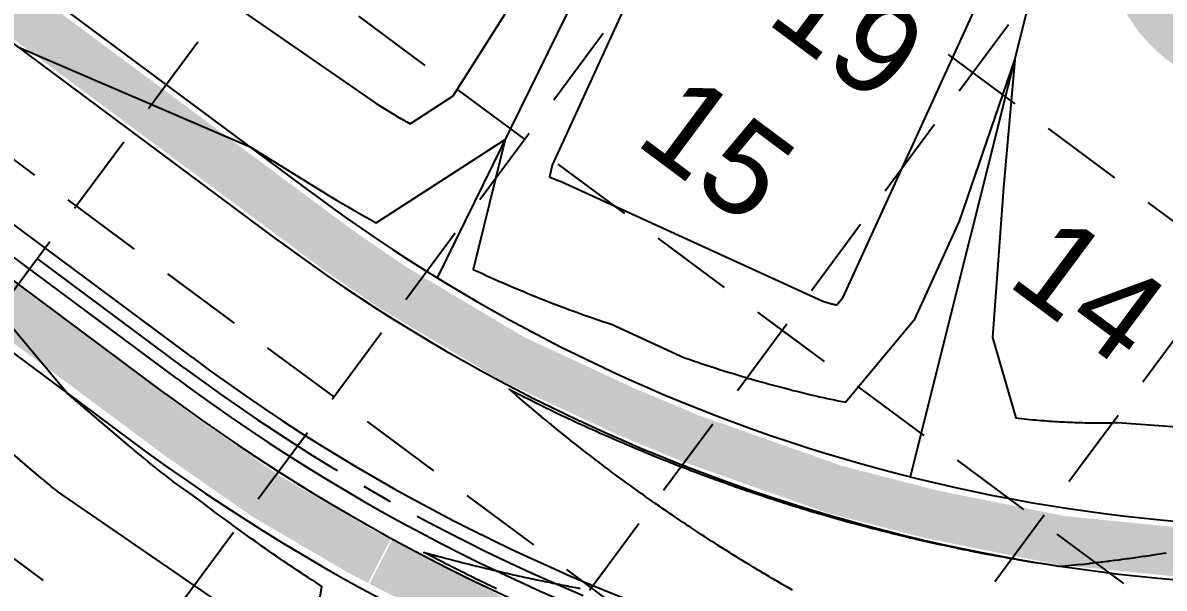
# Model space of a CAD drawing. Header units: feet. Extents: x 2260 to 6199, y 3666 to 7344.
# Drawn here: x 4353.2 to 4539.3, y 6059.7 to 6151.8 of the extents above; entities that cross this region are included whole.
import ezdxf
from ezdxf.enums import TextEntityAlignment as Align

# ---------------------------------------------------------------- set-up
doc = ezdxf.new("R2010")
doc.units = ezdxf.units.FT
doc.header["$LTSCALE"] = 40
doc.header["$MEASUREMENT"] = 0
doc.linetypes.add('CENTER2', pattern=[1.125, 0.75, -0.125, 0.125, -0.125])
doc.linetypes.add('HIDDEN', pattern=[0.375, 0.25, -0.125])
doc.layers.get('0').update_dxf_attribs({"linetype": 'CONTINUOUS'})
for name, color, linetype in [('ALTURA LOGO', 4, 'CONTINUOUS'), ('CL-STORM', 4, 'CENTER2'), ('CONTROL', 8, 'CONTINUOUS'), ('EOP-PROP', 4, 'CONTINUOUS'), ('EROSION BLANKETS', 84, 'CONTINUOUS'), ('FLOW-ARROWS', 253, 'CONTINUOUS'), ('GRID', 254, 'HIDDEN'), ('LOT-NOS', 4, 'CONTINUOUS'), ('lots-line', 4, 'CONTINUOUS'), ('PC', 43, 'CONTINUOUS'), ('ST-ROW', 2, 'CONTINUOUS'), ('STORM', 3, 'CONTINUOUS')]:
    doc.layers.add(name, color=color, linetype=linetype)
doc.styles.get("Standard").update_dxf_attribs({"font": 'ARIAL.TTF'})

# ---------------------------------------------------------------- blocks, each defined once
blk = doc.blocks.new('arrow')
blk.add_lwpolyline([(-67.01, -25.36), (-59.33, -25.42), (-59.57, -56.14), (-51.89, -56.2), (-51.65, -25.48), (-43.97, -25.54), (-55.3, -2.41), (-67.01, -25.36)], close=True)
at = {"color": 254}
for points in [[(-43.97, -25.54), (-67.01, -25.36), (-55.3, -2.41), (-67.01, -25.36)], [(-59.57, -56.14), (-51.89, -56.2), (-59.33, -25.42), (-51.65, -25.48)]]:
    blk.add_solid(points, dxfattribs=at)

msp = doc.modelspace()

# ---------------------------------------------------------------- hatches: boundary and pattern name
at = {"layer": 'ALTURA LOGO'}
h = msp.add_hatch(color=42, dxfattribs=at)
edge = h.paths.add_edge_path()
edge.add_ellipse((4555.1, 6165.91), major_axis=(15.08, 20.26), ratio=1, start_angle=269.9984, end_angle=449.9984)
edge.add_ellipse((4555.1, 6165.91), major_axis=(15.08, 20.26), ratio=1, start_angle=89.9974, end_angle=269.9974)
h.paths.add_polyline_path([(4530.64, 6171.15), (4566.82, 6144.22), (4580.19, 6162.18), (4544.01, 6189.12)], flags=24)

# ---------------------------------------------------------------- linework, layer by layer
at = {"layer": 'CL-STORM', "color": 7}
msp.add_line((4379.6, 6095.57), (3749.2, 6564.15), dxfattribs=at)
msp.add_arc((4564.71, 6344.61), 310.3, 233.3765, 275.7143, dxfattribs=at)
at = {"layer": 'EOP-PROP', "color": 7}
for p, q in [((4394.99, 6116.28), (3734.09, 6607.53)), ((4376.5, 6091.4), (3975.05, 6389.8)), ((4394.99, 6116.28), (4210.01, 6253.78)), ((4376.5, 6091.4), (4164.14, 6249.25))]:
    msp.add_line(p, q, dxfattribs=at)
for radius in [284.5, 284.5, 315.5, 315.5]:
    msp.add_arc((4564.71, 6344.61), radius, 233.3765, 275.1728, dxfattribs=at)
at = {"layer": 'EROSION BLANKETS', "const_width": 8}
for points in [[(3752.68, 6599.32), (4178.75, 6282.76), (4404.64, 6114.81), (4413.53, 6108.72), (4433.02, 6097.11), (4451.27, 6088.64), (4461.99, 6084.14), (4485.49, 6075.83), (4501.27, 6071.76), (4522.49, 6067.49), (4546.56, 6065.09), (4580.65, 6064.83), (4598.92, 6066.37), (4605.35, 6068.5), (4607.87, 6070.86), (4610.49, 6074.4), (4612.13, 6078.17), (4612.4, 6081.29), (4612.25, 6086.79), (4608.82, 6122.23), (4603.5, 6181.15), (4602.91, 6188.52)], [(3888.24, 6299.25), (3952.84, 6385.69), (3956.5, 6388.09), (3960.99, 6389.35), (3964.54, 6389.58), (3968.22, 6388.74), (3971.27, 6387.33), (3973.4, 6385.81), (4379.05, 6084.31), (4392.82, 6074.72), (4408.69, 6065.45), (4411.34, 6064.09)], [(4411.57, 6063.97), (4435.04, 6051.92), (4457.71, 6043.18), (4473.9, 6037.79), (4499.05, 6031.74), (4535.6, 6025.83), (4557.94, 6024.88), (4594.17, 6025.32), (4604.48, 6027.34), (4606.91, 6026.4), (4610.44, 6024.64), (4615.39, 6020.97), (4617.15, 6017.96), (4618.27, 6013.72), (4618.66, 6010.02), (4627.61, 5915.19), (4627.17, 5912.73), (4625.96, 5911.56), (4624.54, 5911.05)]]:
    msp.add_lwpolyline(points, dxfattribs=at)
at = {"layer": 'FLOW-ARROWS', "color": 7}
msp.add_lwpolyline([(4510.63, 6130.41, 0, 1.67, 0), (4511.79, 6135.27, 0, 0, 0), (4514.49, 6146.55, 0, 0, 0)], format="xyseb", dxfattribs=at)
msp.add_lwpolyline([(4510.63, 6130.41, 0, 1.67, 0), (4511.79, 6135.27, 0, 0, 0), (4514.49, 6146.55, 0, 0, 0)], format="xyseb", dxfattribs=at)
at = {"layer": 'GRID', "linetype": 'HIDDEN', "ltscale": 1.35}
for p, q in [((3332.84, 7014.93), (5935.28, 5085.76)), ((3301.73, 6972.95), (5904.16, 5043.78)), ((3270.61, 6930.98), (5873.05, 5001.81)), ((3239.5, 6889.01), (5841.93, 4959.83)), ((4610.88, 6457.77), (3521.7, 4988.47)), ((4652.86, 6426.65), (3563.67, 4957.35)), ((4694.83, 6395.54), (3605.65, 4926.24)), ((4736.81, 6364.42), (3647.62, 4895.12))]:
    msp.add_line(p, q, dxfattribs=at)
at = {"layer": 'lots-line', "color": 7}
for p, q in [((4474.23, 6219.22), (4420.79, 6110.28)), ((4474.23, 6219.22), (4420.79, 6110.28)), ((4528.14, 6198.54), (4497.92, 6077.85)), ((4528.14, 6198.54), (4497.92, 6077.85))]:
    msp.add_line(p, q, dxfattribs=at)
at = {"layer": 'PC', "color": 43, "flags": 128}
for points, elevation in [([(4462.24, 6178.27), (4439.55, 6128.67), (4439.08, 6126.74), (4439.15, 6126.71), (4439.22, 6126.68), (4439.28, 6126.65), (4439.35, 6126.62), (4439.42, 6126.59), (4439.48, 6126.56), (4439.55, 6126.53), (4439.61, 6126.5), (4439.68, 6126.48), (4439.74, 6126.45), (4439.77, 6126.44), (4439.83, 6126.41), (4439.89, 6126.39), (4439.95, 6126.36), (4440.02, 6126.34), (4440.08, 6126.31), (4440.14, 6126.29), (4440.2, 6126.26), (4440.26, 6126.24), (4440.32, 6126.22), (4440.38, 6126.19), (4440.44, 6126.17), (4440.5, 6126.15), (4440.56, 6126.13), (4440.61, 6126.11), (4440.67, 6126.09), (4440.73, 6126.06), (4440.79, 6126.04), (4440.85, 6126.02), (4440.9, 6126.01), (4440.96, 6125.99), (4441.02, 6125.97), (4441.07, 6125.95), (4441.13, 6125.93), (4483.55, 6106.52), (4483.61, 6106.5), (4483.68, 6106.48), (4483.75, 6106.46), (4483.81, 6106.44), (4483.87, 6106.41), (4483.94, 6106.39), (4484, 6106.37), (4484.07, 6106.35), (4484.13, 6106.33), (4484.19, 6106.31), (4484.25, 6106.29), (4484.32, 6106.27), (4484.38, 6106.26)], 551), ([(4462.24, 6178.27), (4439.55, 6128.67), (4439.08, 6126.74), (4439.15, 6126.71), (4439.22, 6126.68), (4439.28, 6126.65), (4439.35, 6126.62), (4439.42, 6126.59), (4439.48, 6126.56), (4439.55, 6126.53), (4439.61, 6126.5), (4439.68, 6126.48), (4439.74, 6126.45), (4439.77, 6126.44), (4439.83, 6126.41), (4439.89, 6126.39), (4439.95, 6126.36), (4440.02, 6126.34), (4440.08, 6126.31), (4440.14, 6126.29), (4440.2, 6126.26), (4440.26, 6126.24), (4440.32, 6126.22), (4440.38, 6126.19), (4440.44, 6126.17), (4440.5, 6126.15), (4440.56, 6126.13), (4440.61, 6126.11), (4440.67, 6126.09), (4440.73, 6126.06), (4440.79, 6126.04), (4440.85, 6126.02), (4440.9, 6126.01), (4440.96, 6125.99), (4441.02, 6125.97), (4441.07, 6125.95), (4441.13, 6125.93), (4483.55, 6106.52), (4483.61, 6106.5), (4483.68, 6106.48), (4483.75, 6106.46), (4483.81, 6106.44), (4483.87, 6106.41), (4483.94, 6106.39), (4484, 6106.37), (4484.07, 6106.35), (4484.13, 6106.33), (4484.19, 6106.31), (4484.25, 6106.29), (4484.32, 6106.27), (4484.38, 6106.26)], 551), ([(4383.2, 6157.8), (4410.82, 6138.7), (4413.21, 6137.21), (4413.48, 6137.05), (4413.75, 6136.89), (4414.01, 6136.73), (4414.28, 6136.58), (4414.54, 6136.42), (4414.8, 6136.27), (4415.06, 6136.12), (4415.32, 6135.97), (4415.58, 6135.82), (4415.84, 6135.68), (4416.09, 6135.53), (4416.35, 6135.39), (4423.36, 6139.92), (4441, 6167.75)], 551), ([(4383.2, 6157.8), (4410.82, 6138.7), (4413.21, 6137.21), (4413.48, 6137.05), (4413.75, 6136.89), (4414.01, 6136.73), (4414.28, 6136.58), (4414.54, 6136.42), (4414.8, 6136.27), (4415.06, 6136.12), (4415.32, 6135.97), (4415.58, 6135.82), (4415.84, 6135.68), (4416.09, 6135.53), (4416.35, 6135.39), (4423.36, 6139.92), (4441, 6167.75)], 551), ([(4484.38, 6106.26), (4484.44, 6106.24), (4484.5, 6106.22), (4484.56, 6106.2), (4484.62, 6106.18), (4484.68, 6106.17), (4484.74, 6106.15), (4484.8, 6106.13), (4484.86, 6106.12), (4484.92, 6106.1), (4484.98, 6106.09), (4485.04, 6106.07), (4485.1, 6106.06), (4485.1, 6106.06), (4485.15, 6106.04), (4485.21, 6106.03), (4485.27, 6106.01), (4485.33, 6106), (4485.38, 6105.99), (4485.44, 6105.97), (4485.49, 6105.96), (4485.55, 6105.95), (4485.6, 6105.93), (4485.66, 6105.92), (4485.71, 6105.91), (4485.77, 6105.9), (4485.82, 6105.89), (4485.88, 6105.88), (4485.93, 6105.87), (4486.96, 6107.11), (4510.31, 6158.15)], 551), ([(4484.38, 6106.26), (4484.44, 6106.24), (4484.5, 6106.22), (4484.56, 6106.2), (4484.62, 6106.18), (4484.68, 6106.17), (4484.74, 6106.15), (4484.8, 6106.13), (4484.86, 6106.12), (4484.92, 6106.1), (4484.98, 6106.09), (4485.04, 6106.07), (4485.1, 6106.06), (4485.1, 6106.06), (4485.15, 6106.04), (4485.21, 6106.03), (4485.27, 6106.01), (4485.33, 6106), (4485.38, 6105.99), (4485.44, 6105.97), (4485.49, 6105.96), (4485.55, 6105.95), (4485.6, 6105.93), (4485.66, 6105.92), (4485.71, 6105.91), (4485.77, 6105.9), (4485.82, 6105.89), (4485.88, 6105.88), (4485.93, 6105.87), (4486.96, 6107.11), (4510.31, 6158.15)], 551), ([(4352.52, 6147.85), (4371.6, 6139.65), (4390.29, 6131.61), (4393.63, 6129.59), (4394.23, 6129.17), (4401.42, 6124.72), (4402.22, 6124.23), (4403.02, 6123.75), (4403.82, 6123.27), (4404.61, 6122.8), (4405.4, 6122.34), (4406.18, 6121.88), (4406.96, 6121.43), (4407.74, 6120.98), (4408.52, 6120.54), (4409.29, 6120.1), (4410.06, 6119.67), (4410.82, 6119.25), (4431.86, 6132.84), (4426.67, 6111.64), (4427.42, 6111.3), (4428.16, 6110.96), (4428.89, 6110.62), (4429.63, 6110.3), (4430.35, 6109.97), (4431.08, 6109.65), (4431.8, 6109.34), (4432.51, 6109.03), (4433.22, 6108.73), (4433.93, 6108.43), (4434.19, 6108.32), (4434.89, 6108.03), (4435.58, 6107.74), (4436.26, 6107.46), (4436.94, 6107.18), (4437.62, 6106.91), (4438.29, 6106.65), (4438.96, 6106.38), (4439.63, 6106.12), (4440.29, 6105.87), (4440.95, 6105.62), (4441.6, 6105.37), (4442.25, 6105.13), (4442.9, 6104.89), (4443.54, 6104.66), (4444.18, 6104.43), (4444.82, 6104.2), (4445.45, 6103.98), (4446.08, 6103.76), (4446.71, 6103.54), (4447.33, 6103.33), (4447.95, 6103.12), (4448.57, 6102.92), (4449.18, 6102.72), (4461.12, 6097.26), (4461.85, 6097.01), (4462.57, 6096.76), (4463.29, 6096.52), (4464, 6096.28), (4464.71, 6096.05), (4465.42, 6095.81), (4466.12, 6095.59), (4466.82, 6095.36), (4467.52, 6095.15), (4468.21, 6094.93), (4468.89, 6094.72), (4469.58, 6094.51), (4470.26, 6094.3), (4470.93, 6094.1), (4471.61, 6093.9), (4472.27, 6093.71), (4472.94, 6093.52), (4473.6, 6093.33), (4474.26, 6093.15), (4474.91, 6092.97), (4475.57, 6092.79), (4476.21, 6092.61), (4476.86, 6092.44), (4477.5, 6092.28), (4478.14, 6092.11), (4478.15, 6092.11), (4478.79, 6091.94), (4479.42, 6091.79), (4480.05, 6091.63), (4480.67, 6091.48), (4481.29, 6091.33), (4481.91, 6091.18), (4482.52, 6091.04), (4483.14, 6090.9), (4483.74, 6090.76), (4484.35, 6090.63), (4484.95, 6090.5), (4485.55, 6090.37), (4486.15, 6090.25), (4486.74, 6090.12), (4487.33, 6090), (4498.71, 6103.65), (4505.95, 6119.49), (4514.94, 6145.82), (4513.1, 6125.03), (4511.34, 6100.54), (4515.1, 6087.45), (4515.57, 6087.4), (4516.04, 6087.35), (4516.5, 6087.3), (4516.97, 6087.25), (4517.42, 6087.21), (4517.88, 6087.16), (4518.33, 6087.12), (4518.78, 6087.08), (4519.22, 6087.05), (4519.67, 6087.01), (4520.11, 6086.98), (4520.55, 6086.94), (4520.55, 6086.94), (4520.99, 6086.91), (4521.42, 6086.88), (4521.85, 6086.86), (4522.27, 6086.83), (4522.7, 6086.81), (4523.12, 6086.79), (4523.53, 6086.77), (4523.95, 6086.75), (4524.36, 6086.73), (4524.77, 6086.72), (4525.17, 6086.7), (4525.58, 6086.69), (4525.98, 6086.68), (4526.37, 6086.67), (4526.77, 6086.66), (4527.16, 6086.65), (4527.55, 6086.65), (4527.94, 6086.65), (4528.33, 6086.64), (4528.71, 6086.64), (4529.09, 6086.64), (4529.47, 6086.64), (4529.84, 6086.65), (4530.21, 6086.65), (4530.58, 6086.66), (4530.95, 6086.67), (4531.32, 6086.68), (4531.68, 6086.69), (4560.88, 6084.59)], 550), ([(4352.52, 6147.85), (4371.6, 6139.65), (4390.29, 6131.61), (4393.63, 6129.59), (4394.23, 6129.17), (4401.42, 6124.72), (4402.22, 6124.23), (4403.02, 6123.75), (4403.82, 6123.27), (4404.61, 6122.8), (4405.4, 6122.34), (4406.18, 6121.88), (4406.96, 6121.43), (4407.74, 6120.98), (4408.52, 6120.54), (4409.29, 6120.1), (4410.06, 6119.67), (4410.82, 6119.25), (4431.86, 6132.84), (4426.67, 6111.64), (4427.42, 6111.3), (4428.16, 6110.96), (4428.89, 6110.62), (4429.63, 6110.3), (4430.35, 6109.97), (4431.08, 6109.65), (4431.8, 6109.34), (4432.51, 6109.03), (4433.22, 6108.73), (4433.93, 6108.43), (4434.19, 6108.32), (4434.89, 6108.03), (4435.58, 6107.74), (4436.26, 6107.46), (4436.94, 6107.18), (4437.62, 6106.91), (4438.29, 6106.65), (4438.96, 6106.38), (4439.63, 6106.12), (4440.29, 6105.87), (4440.95, 6105.62), (4441.6, 6105.37), (4442.25, 6105.13), (4442.9, 6104.89), (4443.54, 6104.66), (4444.18, 6104.43), (4444.82, 6104.2), (4445.45, 6103.98), (4446.08, 6103.76), (4446.71, 6103.54), (4447.33, 6103.33), (4447.95, 6103.12), (4448.57, 6102.92), (4449.18, 6102.72), (4461.12, 6097.26), (4461.85, 6097.01), (4462.57, 6096.76), (4463.29, 6096.52), (4464, 6096.28), (4464.71, 6096.05), (4465.42, 6095.81), (4466.12, 6095.59), (4466.82, 6095.36), (4467.52, 6095.15), (4468.21, 6094.93), (4468.89, 6094.72), (4469.58, 6094.51), (4470.26, 6094.3), (4470.93, 6094.1), (4471.61, 6093.9), (4472.27, 6093.71), (4472.94, 6093.52), (4473.6, 6093.33), (4474.26, 6093.15), (4474.91, 6092.97), (4475.57, 6092.79), (4476.21, 6092.61), (4476.86, 6092.44), (4477.5, 6092.28), (4478.14, 6092.11), (4478.15, 6092.11), (4478.79, 6091.94), (4479.42, 6091.79), (4480.05, 6091.63), (4480.67, 6091.48), (4481.29, 6091.33), (4481.91, 6091.18), (4482.52, 6091.04), (4483.14, 6090.9), (4483.74, 6090.76), (4484.35, 6090.63), (4484.95, 6090.5), (4485.55, 6090.37), (4486.15, 6090.25), (4486.74, 6090.12), (4487.33, 6090), (4498.71, 6103.65), (4505.95, 6119.49), (4514.94, 6145.82), (4513.1, 6125.03), (4511.34, 6100.54), (4515.1, 6087.45), (4515.57, 6087.4), (4516.04, 6087.35), (4516.5, 6087.3), (4516.97, 6087.25), (4517.42, 6087.21), (4517.88, 6087.16), (4518.33, 6087.12), (4518.78, 6087.08), (4519.22, 6087.05), (4519.67, 6087.01), (4520.11, 6086.98), (4520.55, 6086.94), (4520.55, 6086.94), (4520.99, 6086.91), (4521.42, 6086.88), (4521.85, 6086.86), (4522.27, 6086.83), (4522.7, 6086.81), (4523.12, 6086.79), (4523.53, 6086.77), (4523.95, 6086.75), (4524.36, 6086.73), (4524.77, 6086.72), (4525.17, 6086.7), (4525.58, 6086.69), (4525.98, 6086.68), (4526.37, 6086.67), (4526.77, 6086.66), (4527.16, 6086.65), (4527.55, 6086.65), (4527.94, 6086.65), (4528.33, 6086.64), (4528.71, 6086.64), (4529.09, 6086.64), (4529.47, 6086.64), (4529.84, 6086.65), (4530.21, 6086.65), (4530.58, 6086.66), (4530.95, 6086.67), (4531.32, 6086.68), (4531.68, 6086.69), (4560.88, 6084.59)], 550), ([(4399.17, 6041.9), (4401.98, 6059.98), (4401.42, 6060.34), (4400.86, 6060.71), (4400.29, 6061.07), (4399.73, 6061.44), (4399.16, 6061.81), (4398.6, 6062.19), (4398.03, 6062.57), (4397.46, 6062.95), (4396.89, 6063.33), (4396.32, 6063.72), (4395.74, 6064.11), (4395.17, 6064.5), (4394.59, 6064.9), (4394.01, 6065.3), (4393.43, 6065.7), (4392.85, 6066.11), (4392.27, 6066.51), (4391.68, 6066.93), (4391.09, 6067.34), (4390.51, 6067.76), (4389.92, 6068.18), (4389.33, 6068.6), (4388.73, 6069.03), (4388.14, 6069.46), (4387.54, 6069.89), (4386.95, 6070.33), (4386.35, 6070.77), (4385.75, 6071.21), (4385.15, 6071.66), (4384.54, 6072.11), (4383.94, 6072.56), (4383.33, 6073.02), (4382.72, 6073.48), (4382.11, 6073.95), (4381.5, 6074.41), (4380.89, 6074.88), (4377.98, 6076.88), (4377.44, 6077.3), (4376.91, 6077.72), (4376.37, 6078.15), (4375.84, 6078.57), (4375.3, 6079), (4374.76, 6079.44), (4374.22, 6079.87), (4373.68, 6080.31), (4373.13, 6080.76), (4372.59, 6081.2), (4372.04, 6081.65), (4371.5, 6082.11), (4370.95, 6082.56), (4370.4, 6083.02), (4369.95, 6083.4), (4363.81, 6088.63), (4360.47, 6091.48), (4355.62, 6097.25), (4334.03, 6122.97)], 550), ([(4399.17, 6041.9), (4401.98, 6059.98), (4401.42, 6060.34), (4400.86, 6060.71), (4400.29, 6061.07), (4399.73, 6061.44), (4399.16, 6061.81), (4398.6, 6062.19), (4398.03, 6062.57), (4397.46, 6062.95), (4396.89, 6063.33), (4396.32, 6063.72), (4395.74, 6064.11), (4395.17, 6064.5), (4394.59, 6064.9), (4394.01, 6065.3), (4393.43, 6065.7), (4392.85, 6066.11), (4392.27, 6066.51), (4391.68, 6066.93), (4391.09, 6067.34), (4390.51, 6067.76), (4389.92, 6068.18), (4389.33, 6068.6), (4388.73, 6069.03), (4388.14, 6069.46), (4387.54, 6069.89), (4386.95, 6070.33), (4386.35, 6070.77), (4385.75, 6071.21), (4385.15, 6071.66), (4384.54, 6072.11), (4383.94, 6072.56), (4383.33, 6073.02), (4382.72, 6073.48), (4382.11, 6073.95), (4381.5, 6074.41), (4380.89, 6074.88), (4377.98, 6076.88), (4377.44, 6077.3), (4376.91, 6077.72), (4376.37, 6078.15), (4375.84, 6078.57), (4375.3, 6079), (4374.76, 6079.44), (4374.22, 6079.87), (4373.68, 6080.31), (4373.13, 6080.76), (4372.59, 6081.2), (4372.04, 6081.65), (4371.5, 6082.11), (4370.95, 6082.56), (4370.4, 6083.02), (4369.95, 6083.4), (4363.81, 6088.63), (4360.47, 6091.48), (4355.62, 6097.25), (4334.03, 6122.97)], 550), ([(4478.69, 6059.4), (4477.89, 6059.85), (4477.75, 6059.93), (4476.97, 6060.38), (4476.21, 6060.82), (4476.05, 6060.91), (4475.31, 6061.35), (4475.14, 6061.45), (4474.96, 6061.56), (4474.23, 6061.99), (4474.04, 6062.1), (4473.32, 6062.53), (4473.12, 6062.65), (4472.42, 6063.07), (4471.74, 6063.48), (4471.52, 6063.62), (4470.86, 6064.02), (4470.62, 6064.17), (4469.97, 6064.56), (4469.72, 6064.72), (4469.46, 6064.88), (4468.83, 6065.27), (4468.56, 6065.45), (4467.94, 6065.83), (4467.92, 6065.84), (4467.91, 6065.85), (4467.31, 6066.22), (4467.02, 6066.41), (4466.44, 6066.78), (4466.14, 6066.97), (4465.57, 6067.33), (4465.26, 6067.54), (4464.7, 6067.89), (4464.38, 6068.11), (4463.84, 6068.46), (4463.5, 6068.68), (4462.97, 6069.02), (4462.62, 6069.26), (4462.11, 6069.59), (4461.75, 6069.83), (4461.26, 6070.16), (4460.88, 6070.41), (4460.4, 6070.73), (4460.02, 6071), (4459.55, 6071.31), (4459.15, 6071.58), (4458.7, 6071.88), (4458.29, 6072.17), (4457.86, 6072.47), (4457.43, 6072.76), (4457.01, 6073.05), (4456.58, 6073.35), (4456.17, 6073.63), (4455.73, 6073.95), (4455.34, 6074.22), (4454.88, 6074.55), (4454.4, 6074.89), (4454.03, 6075.15), (4453.67, 6075.41), (4453.19, 6075.76), (4452.84, 6076), (4452.35, 6076.36), (4452.01, 6076.6), (4451.51, 6076.97), (4451.19, 6077.2), (4450.67, 6077.58), (4450.37, 6077.81), (4449.84, 6078.2), (4449.55, 6078.41), (4449.01, 6078.82), (4448.73, 6079.02), (4448.18, 6079.44), (4447.92, 6079.63), (4447.36, 6080.06), (4447.11, 6080.24), (4446.54, 6080.68), (4445.95, 6081.14), (4445.72, 6081.31), (4445.5, 6081.48), (4444.91, 6081.94), (4444.7, 6082.1), (4444.1, 6082.57), (4443.9, 6082.72), (4443.29, 6083.21), (4443.11, 6083.35), (4442.48, 6083.84), (4442.32, 6083.97), (4441.68, 6084.48), (4441.02, 6085.01), (4440.88, 6085.13), (4440.74, 6085.24), (4440.08, 6085.77), (4439.4, 6086.32), (4439.29, 6086.42), (4439.17, 6086.51), (4438.5, 6087.07), (4437.8, 6087.65), (4437.71, 6087.72), (4437.62, 6087.79), (4436.92, 6088.37), (4436.2, 6088.98), (4436.14, 6089.03), (4436.08, 6089.08), (4435.36, 6089.69), (4435.31, 6089.73), (4434.58, 6090.35), (4433.83, 6090.99), (4433.81, 6091.01), (4433.79, 6091.03), (4433.04, 6091.68), (4433.03, 6091.68), (4432.54, 6092.12), (4433.11, 6091.82), (4433.12, 6091.82), (4433.12, 6091.82), (4434, 6091.37), (4434.85, 6090.93), (4434.88, 6090.92), (4434.9, 6090.91), (4435.76, 6090.48), (4436.6, 6090.06), (4436.65, 6090.03), (4437.48, 6089.62), (4437.53, 6089.6), (4437.59, 6089.57), (4438.42, 6089.16), (4439.24, 6088.76), (4439.31, 6088.73), (4439.38, 6088.7), (4440.2, 6088.3), (4441.01, 6087.92), (4441.09, 6087.87), (4441.89, 6087.5), (4441.99, 6087.45), (4442.78, 6087.08), (4442.88, 6087.03), (4442.99, 6086.98), (4443.78, 6086.62), (4444.55, 6086.26), (4444.68, 6086.2), (4445.44, 6085.85), (4445.58, 6085.79), (4445.72, 6085.73), (4446.48, 6085.39), (4446.63, 6085.32), (4447.38, 6084.98), (4447.54, 6084.91), (4448.28, 6084.58), (4448.45, 6084.51), (4449.19, 6084.18), (4449.91, 6083.87), (4450.1, 6083.79), (4450.81, 6083.48), (4451, 6083.4), (4451.2, 6083.31), (4451.91, 6083.01), (4452.61, 6082.71), (4452.82, 6082.62), (4453.04, 6082.53), (4453.74, 6082.24), (4454.42, 6081.96), (4454.65, 6081.86), (4454.89, 6081.77), (4455.56, 6081.49), (4455.81, 6081.39), (4456.48, 6081.11), (4457.14, 6080.85), (4457.4, 6080.75), (4457.66, 6080.64), (4458.31, 6080.38), (4458.95, 6080.13), (4459.23, 6080.02), (4459.86, 6079.77), (4460.16, 6079.66), (4460.45, 6079.54), (4461.08, 6079.3), (4461.69, 6079.07), (4462, 6078.95), (4462.32, 6078.83), (4462.92, 6078.6), (4463.52, 6078.37), (4463.85, 6078.25), (4464.19, 6078.13), (4464.78, 6077.91), (4465.35, 6077.7), (4465.7, 6077.57), (4466.27, 6077.36), (4466.63, 6077.23), (4467.19, 6077.03), (4467.56, 6076.9), (4468.12, 6076.7), (4468.5, 6076.57), (4469.04, 6076.37), (4469.43, 6076.24), (4469.96, 6076.05), (4470.36, 6075.91), (4470.89, 6075.73), (4471.3, 6075.59), (4471.31, 6075.59), (4471.32, 6075.58), (4471.74, 6075.44), (4472.26, 6075.27), (4472.69, 6075.12), (4473.2, 6074.95), (4473.69, 6074.79), (4474.13, 6074.64), (4474.58, 6074.49), (4475.07, 6074.33), (4475.55, 6074.18), (4476.01, 6074.03), (4476.48, 6073.88), (4476.95, 6073.73), (4477.41, 6073.58), (4477.9, 6073.43), (4478.35, 6073.29), (4478.84, 6073.14), (4479.34, 6072.98), (4479.78, 6072.84), (4480.22, 6072.71), (4480.73, 6072.56), (4481.15, 6072.43), (4481.67, 6072.27), (4482.21, 6072.11), (4482.62, 6071.99), (4483.17, 6071.83), (4483.57, 6071.71), (4483.96, 6071.6), (4484.52, 6071.44), (4485.08, 6071.27), (4485.47, 6071.16), (4485.84, 6071.06), (4486.42, 6070.9), (4486.79, 6070.79), (4487.37, 6070.63), (4487.73, 6070.53), (4488.32, 6070.37), (4488.67, 6070.27), (4489.28, 6070.11), (4489.62, 6070.02), (4490.23, 6069.86), (4490.86, 6069.69), (4491.19, 6069.6), (4491.83, 6069.44), (4492.14, 6069.36), (4492.79, 6069.19), (4493.1, 6069.11), (4493.4, 6069.03), (4494.06, 6068.87), (4494.73, 6068.7), (4495.02, 6068.63), (4495.3, 6068.56), (4495.98, 6068.39), (4496.67, 6068.23), (4496.94, 6068.16), (4497.2, 6068.1), (4497.9, 6067.93), (4498.15, 6067.88), (4498.86, 6067.71), (4499.58, 6067.54), (4499.82, 6067.49), (4500.05, 6067.43), (4500.78, 6067.27), (4501.01, 6067.22), (4501.75, 6067.05), (4502.51, 6066.89), (4502.71, 6066.84), (4502.92, 6066.8), (4503.68, 6066.63), (4504.46, 6066.47), (4504.64, 6066.43), (4505.43, 6066.26), (4505.61, 6066.23), (4505.78, 6066.19), (4506.58, 6066.03), (4507.39, 6065.87), (4507.55, 6065.83), (4507.7, 6065.8), (4508.52, 6065.64), (4509.35, 6065.48), (4509.48, 6065.45), (4509.62, 6065.43), (4510.45, 6065.27), (4510.58, 6065.25), (4511.43, 6065.09), (4512.29, 6064.93), (4512.4, 6064.91), (4513.27, 6064.75), (4513.37, 6064.73), (4513.46, 6064.72), (4514.34, 6064.56), (4515.24, 6064.41), (4515.31, 6064.4), (4515.39, 6064.38), (4516.29, 6064.23), (4516.35, 6064.22), (4517.26, 6064.07), (4517.29, 6064.07), (4517.29, 6064.07), (4518.22, 6063.91), (4518.26, 6063.91), (4518.31, 6063.9), (4519.24, 6063.75), (4519.27, 6063.75), (4520.21, 6063.6), (4521.18, 6063.46), (4521.19, 6063.45), (4522.16, 6063.31), (4522.17, 6063.31), (4522.17, 6063.31), (4522.5, 6063.26), (4523.15, 6063.33), (4523.17, 6063.33), (4524.14, 6063.43), (4524.18, 6063.43), (4524.22, 6063.43), (4525.19, 6063.54), (4525.26, 6063.54), (4526.2, 6063.64), (4527.09, 6063.74), (4527.21, 6063.76), (4527.33, 6063.77), (4528.21, 6063.87), (4529.05, 6063.97), (4529.22, 6064), (4530.03, 6064.09), (4530.22, 6064.12), (4530.42, 6064.15), (4531.23, 6064.25), (4531.99, 6064.34), (4532.23, 6064.38), (4532.48, 6064.41), (4533.23, 6064.51), (4533.51, 6064.55), (4534.23, 6064.65), (4534.91, 6064.75), (4535.23, 6064.79), (4535.88, 6064.89), (4536.22, 6064.94), (4536.58, 6064.99), (4537.22, 6065.09), (4537.82, 6065.18), (4538.21, 6065.24), (4538.62, 6065.3), (4539.2, 6065.39), (4539.64, 6065.47)], 549), ([(4478.69, 6059.4), (4477.89, 6059.85), (4477.75, 6059.93), (4476.97, 6060.38), (4476.21, 6060.82), (4476.05, 6060.91), (4475.31, 6061.35), (4475.14, 6061.45), (4474.96, 6061.56), (4474.23, 6061.99), (4474.04, 6062.1), (4473.32, 6062.53), (4473.12, 6062.65), (4472.42, 6063.07), (4471.74, 6063.48), (4471.52, 6063.62), (4470.86, 6064.02), (4470.62, 6064.17), (4469.97, 6064.56), (4469.72, 6064.72), (4469.46, 6064.88), (4468.83, 6065.27), (4468.56, 6065.45), (4467.94, 6065.83), (4467.92, 6065.84), (4467.91, 6065.85), (4467.31, 6066.22), (4467.02, 6066.41), (4466.44, 6066.78), (4466.14, 6066.97), (4465.57, 6067.33), (4465.26, 6067.54), (4464.7, 6067.89), (4464.38, 6068.11), (4463.84, 6068.46), (4463.5, 6068.68), (4462.97, 6069.02), (4462.62, 6069.26), (4462.11, 6069.59), (4461.75, 6069.83), (4461.26, 6070.16), (4460.88, 6070.41), (4460.4, 6070.73), (4460.02, 6071), (4459.55, 6071.31), (4459.15, 6071.58), (4458.7, 6071.88), (4458.29, 6072.17), (4457.86, 6072.47), (4457.43, 6072.76), (4457.01, 6073.05), (4456.58, 6073.35), (4456.17, 6073.63), (4455.73, 6073.95), (4455.34, 6074.22), (4454.88, 6074.55), (4454.4, 6074.89), (4454.03, 6075.15), (4453.67, 6075.41), (4453.19, 6075.76), (4452.84, 6076), (4452.35, 6076.36), (4452.01, 6076.6), (4451.51, 6076.97), (4451.19, 6077.2), (4450.67, 6077.58), (4450.37, 6077.81), (4449.84, 6078.2), (4449.55, 6078.41), (4449.01, 6078.82), (4448.73, 6079.02), (4448.18, 6079.44), (4447.92, 6079.63), (4447.36, 6080.06), (4447.11, 6080.24), (4446.54, 6080.68), (4445.95, 6081.14), (4445.72, 6081.31), (4445.5, 6081.48), (4444.91, 6081.94), (4444.7, 6082.1), (4444.1, 6082.57), (4443.9, 6082.72), (4443.29, 6083.21), (4443.11, 6083.35), (4442.48, 6083.84), (4442.32, 6083.97), (4441.68, 6084.48), (4441.02, 6085.01), (4440.88, 6085.13), (4440.74, 6085.24), (4440.08, 6085.77), (4439.4, 6086.32), (4439.29, 6086.42), (4439.17, 6086.51), (4438.5, 6087.07), (4437.8, 6087.65), (4437.71, 6087.72), (4437.62, 6087.79), (4436.92, 6088.37), (4436.2, 6088.98), (4436.14, 6089.03), (4436.08, 6089.08), (4435.36, 6089.69), (4435.31, 6089.73), (4434.58, 6090.35), (4433.83, 6090.99), (4433.81, 6091.01), (4433.79, 6091.03), (4433.04, 6091.68), (4433.03, 6091.68), (4432.54, 6092.12), (4433.11, 6091.82), (4433.12, 6091.82), (4433.12, 6091.82), (4434, 6091.37), (4434.85, 6090.93), (4434.88, 6090.92), (4434.9, 6090.91), (4435.76, 6090.48), (4436.6, 6090.06), (4436.65, 6090.03), (4437.48, 6089.62), (4437.53, 6089.6), (4437.59, 6089.57), (4438.42, 6089.16), (4439.24, 6088.76), (4439.31, 6088.73), (4439.38, 6088.7), (4440.2, 6088.3), (4441.01, 6087.92), (4441.09, 6087.87), (4441.89, 6087.5), (4441.99, 6087.45), (4442.78, 6087.08), (4442.88, 6087.03), (4442.99, 6086.98), (4443.78, 6086.62), (4444.55, 6086.26), (4444.68, 6086.2), (4445.44, 6085.85), (4445.58, 6085.79), (4445.72, 6085.73), (4446.48, 6085.39), (4446.63, 6085.32), (4447.38, 6084.98), (4447.54, 6084.91), (4448.28, 6084.58), (4448.45, 6084.51), (4449.19, 6084.18), (4449.91, 6083.87), (4450.1, 6083.79), (4450.81, 6083.48), (4451, 6083.4), (4451.2, 6083.31), (4451.91, 6083.01), (4452.61, 6082.71), (4452.82, 6082.62), (4453.04, 6082.53), (4453.74, 6082.24), (4454.42, 6081.96), (4454.65, 6081.86), (4454.89, 6081.77), (4455.56, 6081.49), (4455.81, 6081.39), (4456.48, 6081.11), (4457.14, 6080.85), (4457.4, 6080.75), (4457.66, 6080.64), (4458.31, 6080.38), (4458.95, 6080.13), (4459.23, 6080.02), (4459.86, 6079.77), (4460.16, 6079.66), (4460.45, 6079.54), (4461.08, 6079.3), (4461.69, 6079.07), (4462, 6078.95), (4462.32, 6078.83), (4462.92, 6078.6), (4463.52, 6078.37), (4463.85, 6078.25), (4464.19, 6078.13), (4464.78, 6077.91), (4465.35, 6077.7), (4465.7, 6077.57), (4466.27, 6077.36), (4466.63, 6077.23), (4467.19, 6077.03), (4467.56, 6076.9), (4468.12, 6076.7), (4468.5, 6076.57), (4469.04, 6076.37), (4469.43, 6076.24), (4469.96, 6076.05), (4470.36, 6075.91), (4470.89, 6075.73), (4471.3, 6075.59), (4471.31, 6075.59), (4471.32, 6075.58), (4471.74, 6075.44), (4472.26, 6075.27), (4472.69, 6075.12), (4473.2, 6074.95), (4473.69, 6074.79), (4474.13, 6074.64), (4474.58, 6074.49), (4475.07, 6074.33), (4475.55, 6074.18), (4476.01, 6074.03), (4476.48, 6073.88), (4476.95, 6073.73), (4477.41, 6073.58), (4477.9, 6073.43), (4478.35, 6073.29), (4478.84, 6073.14), (4479.34, 6072.98), (4479.78, 6072.84), (4480.22, 6072.71), (4480.73, 6072.56), (4481.15, 6072.43), (4481.67, 6072.27), (4482.21, 6072.11), (4482.62, 6071.99), (4483.17, 6071.83), (4483.57, 6071.71), (4483.96, 6071.6), (4484.52, 6071.44), (4485.08, 6071.27), (4485.47, 6071.16), (4485.84, 6071.06), (4486.42, 6070.9), (4486.79, 6070.79), (4487.37, 6070.63), (4487.73, 6070.53), (4488.32, 6070.37), (4488.67, 6070.27), (4489.28, 6070.11), (4489.62, 6070.02), (4490.23, 6069.86), (4490.86, 6069.69), (4491.19, 6069.6), (4491.83, 6069.44), (4492.14, 6069.36), (4492.79, 6069.19), (4493.1, 6069.11), (4493.4, 6069.03), (4494.06, 6068.87), (4494.73, 6068.7), (4495.02, 6068.63), (4495.3, 6068.56), (4495.98, 6068.39), (4496.67, 6068.23), (4496.94, 6068.16), (4497.2, 6068.1), (4497.9, 6067.93), (4498.15, 6067.88), (4498.86, 6067.71), (4499.58, 6067.54), (4499.82, 6067.49), (4500.05, 6067.43), (4500.78, 6067.27), (4501.01, 6067.22), (4501.75, 6067.05), (4502.51, 6066.89), (4502.71, 6066.84), (4502.92, 6066.8), (4503.68, 6066.63), (4504.46, 6066.47), (4504.64, 6066.43), (4505.43, 6066.26), (4505.61, 6066.23), (4505.78, 6066.19), (4506.58, 6066.03), (4507.39, 6065.87), (4507.55, 6065.83), (4507.7, 6065.8), (4508.52, 6065.64), (4509.35, 6065.48), (4509.48, 6065.45), (4509.62, 6065.43), (4510.45, 6065.27), (4510.58, 6065.25), (4511.43, 6065.09), (4512.29, 6064.93), (4512.4, 6064.91), (4513.27, 6064.75), (4513.37, 6064.73), (4513.46, 6064.72), (4514.34, 6064.56), (4515.24, 6064.41), (4515.31, 6064.4), (4515.39, 6064.38), (4516.29, 6064.23), (4516.35, 6064.22), (4517.26, 6064.07), (4517.29, 6064.07), (4517.29, 6064.07), (4518.22, 6063.91), (4518.26, 6063.91), (4518.31, 6063.9), (4519.24, 6063.75), (4519.27, 6063.75), (4520.21, 6063.6), (4521.18, 6063.46), (4521.19, 6063.45), (4522.16, 6063.31), (4522.17, 6063.31), (4522.17, 6063.31), (4522.5, 6063.26), (4523.15, 6063.33), (4523.17, 6063.33), (4524.14, 6063.43), (4524.18, 6063.43), (4524.22, 6063.43), (4525.19, 6063.54), (4525.26, 6063.54), (4526.2, 6063.64), (4527.09, 6063.74), (4527.21, 6063.76), (4527.33, 6063.77), (4528.21, 6063.87), (4529.05, 6063.97), (4529.22, 6064), (4530.03, 6064.09), (4530.22, 6064.12), (4530.42, 6064.15), (4531.23, 6064.25), (4531.99, 6064.34), (4532.23, 6064.38), (4532.48, 6064.41), (4533.23, 6064.51), (4533.51, 6064.55), (4534.23, 6064.65), (4534.91, 6064.75), (4535.23, 6064.79), (4535.88, 6064.89), (4536.22, 6064.94), (4536.58, 6064.99), (4537.22, 6065.09), (4537.82, 6065.18), (4538.21, 6065.24), (4538.62, 6065.3), (4539.2, 6065.39), (4539.64, 6065.47)], 549), ([(4386.63, 6056.38), (4359.02, 6075.37), (4358.83, 6075.52), (4358.64, 6075.67), (4358.45, 6075.82), (4358.26, 6075.97), (4358.07, 6076.12), (4357.87, 6076.28), (4357.68, 6076.43), (4357.49, 6076.59), (4357.3, 6076.75), (4357.1, 6076.9), (4356.91, 6077.06), (4356.72, 6077.23), (4356.52, 6077.39), (4356.33, 6077.55), (4356.17, 6077.69), (4353.99, 6079.54), (4350.01, 6082.93)], 551), ([(4386.63, 6056.38), (4359.02, 6075.37), (4358.83, 6075.52), (4358.64, 6075.67), (4358.45, 6075.82), (4358.26, 6075.97), (4358.07, 6076.12), (4357.87, 6076.28), (4357.68, 6076.43), (4357.49, 6076.59), (4357.3, 6076.75), (4357.1, 6076.9), (4356.91, 6077.06), (4356.72, 6077.23), (4356.52, 6077.39), (4356.33, 6077.55), (4356.17, 6077.69), (4353.99, 6079.54), (4350.01, 6082.93)], 551), ([(4430.43, 6059.6), (4430.03, 6059.79), (4429.98, 6059.82), (4429.92, 6059.84), (4429.53, 6060.03), (4429.48, 6060.06), (4429.08, 6060.25), (4428.68, 6060.44), (4428.63, 6060.47), (4428.58, 6060.49), (4428.18, 6060.68), (4428.13, 6060.71), (4427.73, 6060.9), (4427.32, 6061.1), (4427.28, 6061.12), (4427.24, 6061.14), (4426.83, 6061.34), (4426.79, 6061.36), (4426.39, 6061.56), (4426.35, 6061.58), (4425.94, 6061.79), (4425.53, 6061.99), (4425.49, 6062.01), (4425.46, 6062.02), (4425.05, 6062.23), (4424.63, 6062.44), (4424.6, 6062.45), (4424.57, 6062.47), (4424.15, 6062.68), (4423.73, 6062.89), (4423.71, 6062.9), (4423.68, 6062.92), (4423.26, 6063.13), (4422.84, 6063.35), (4422.82, 6063.36), (4422.8, 6063.37), (4422.37, 6063.58), (4421.94, 6063.8), (4421.93, 6063.81), (4421.91, 6063.82), (4421.49, 6064.04), (4421.05, 6064.26), (4421.04, 6064.27), (4421.03, 6064.28), (4420.6, 6064.5), (4420.16, 6064.73), (4420.16, 6064.73), (4420.15, 6064.74), (4419.71, 6064.96), (4419.28, 6065.19), (4419.27, 6065.2), (4418.83, 6065.43), (4418.83, 6065.43), (4418.62, 6065.54), (4418.85, 6065.48), (4418.86, 6065.47), (4419.35, 6065.34), (4419.83, 6065.21), (4419.85, 6065.2), (4420.33, 6065.07), (4420.81, 6064.94), (4420.85, 6064.93), (4421.32, 6064.81), (4421.8, 6064.68), (4421.84, 6064.67), (4422.32, 6064.54), (4422.78, 6064.42), (4423.24, 6064.3), (4423.31, 6064.29), (4423.77, 6064.17), (4424.23, 6064.05), (4424.31, 6064.03), (4424.76, 6063.91), (4425.21, 6063.8), (4425.31, 6063.78), (4425.76, 6063.66), (4426.2, 6063.55), (4426.32, 6063.52), (4426.76, 6063.41), (4427.19, 6063.31), (4427.32, 6063.28), (4427.76, 6063.17), (4428.19, 6063.07), (4428.61, 6062.96), (4428.76, 6062.93), (4429.18, 6062.83), (4429.6, 6062.73), (4429.77, 6062.69), (4430.18, 6062.59), (4430.59, 6062.49), (4430.78, 6062.45), (4431.19, 6062.36), (4431.59, 6062.26), (4431.79, 6062.22), (4432.19, 6062.13), (4432.59, 6062.04), (4432.8, 6061.99), (4433.2, 6061.9), (4433.59, 6061.81), (4433.98, 6061.73), (4434.21, 6061.68), (4434.59, 6061.59), (4434.97, 6061.51), (4435.22, 6061.45), (4435.6, 6061.37), (4435.97, 6061.29), (4436.24, 6061.24), (4436.61, 6061.16), (4436.98, 6061.08), (4437.26, 6061.02), (4437.62, 6060.94), (4437.98, 6060.87), (4438.28, 6060.81), (4438.64, 6060.73), (4438.99, 6060.66), (4439.31, 6060.6), (4439.66, 6060.53), (4440, 6060.46), (4440.34, 6060.39), (4440.68, 6060.33), (4441.02, 6060.26), (4441.35, 6060.19), (4441.7, 6060.13), (4442.03, 6060.06), (4442.36, 6060), (4442.73, 6059.93), (4443.05, 6059.87), (4443.37, 6059.8), (4443.76, 6059.73), (4444.08, 6059.67)], 549), ([(4430.43, 6059.6), (4430.03, 6059.79), (4429.98, 6059.82), (4429.92, 6059.84), (4429.53, 6060.03), (4429.48, 6060.06), (4429.08, 6060.25), (4428.68, 6060.44), (4428.63, 6060.47), (4428.58, 6060.49), (4428.18, 6060.68), (4428.13, 6060.71), (4427.73, 6060.9), (4427.32, 6061.1), (4427.28, 6061.12), (4427.24, 6061.14), (4426.83, 6061.34), (4426.79, 6061.36), (4426.39, 6061.56), (4426.35, 6061.58), (4425.94, 6061.79), (4425.53, 6061.99), (4425.49, 6062.01), (4425.46, 6062.02), (4425.05, 6062.23), (4424.63, 6062.44), (4424.6, 6062.45), (4424.57, 6062.47), (4424.15, 6062.68), (4423.73, 6062.89), (4423.71, 6062.9), (4423.68, 6062.92), (4423.26, 6063.13), (4422.84, 6063.35), (4422.82, 6063.36), (4422.8, 6063.37), (4422.37, 6063.58), (4421.94, 6063.8), (4421.93, 6063.81), (4421.91, 6063.82), (4421.49, 6064.04), (4421.05, 6064.26), (4421.04, 6064.27), (4421.03, 6064.28), (4420.6, 6064.5), (4420.16, 6064.73), (4420.16, 6064.73), (4420.15, 6064.74), (4419.71, 6064.96), (4419.28, 6065.19), (4419.27, 6065.2), (4418.83, 6065.43), (4418.83, 6065.43), (4418.62, 6065.54), (4418.85, 6065.48), (4418.86, 6065.47), (4419.35, 6065.34), (4419.83, 6065.21), (4419.85, 6065.2), (4420.33, 6065.07), (4420.81, 6064.94), (4420.85, 6064.93), (4421.32, 6064.81), (4421.8, 6064.68), (4421.84, 6064.67), (4422.32, 6064.54), (4422.78, 6064.42), (4423.24, 6064.3), (4423.31, 6064.29), (4423.77, 6064.17), (4424.23, 6064.05), (4424.31, 6064.03), (4424.76, 6063.91), (4425.21, 6063.8), (4425.31, 6063.78), (4425.76, 6063.66), (4426.2, 6063.55), (4426.32, 6063.52), (4426.76, 6063.41), (4427.19, 6063.31), (4427.32, 6063.28), (4427.76, 6063.17), (4428.19, 6063.07), (4428.61, 6062.96), (4428.76, 6062.93), (4429.18, 6062.83), (4429.6, 6062.73), (4429.77, 6062.69), (4430.18, 6062.59), (4430.59, 6062.49), (4430.78, 6062.45), (4431.19, 6062.36), (4431.59, 6062.26), (4431.79, 6062.22), (4432.19, 6062.13), (4432.59, 6062.04), (4432.8, 6061.99), (4433.2, 6061.9), (4433.59, 6061.81), (4433.98, 6061.73), (4434.21, 6061.68), (4434.59, 6061.59), (4434.97, 6061.51), (4435.22, 6061.45), (4435.6, 6061.37), (4435.97, 6061.29), (4436.24, 6061.24), (4436.61, 6061.16), (4436.98, 6061.08), (4437.26, 6061.02), (4437.62, 6060.94), (4437.98, 6060.87), (4438.28, 6060.81), (4438.64, 6060.73), (4438.99, 6060.66), (4439.31, 6060.6), (4439.66, 6060.53), (4440, 6060.46), (4440.34, 6060.39), (4440.68, 6060.33), (4441.02, 6060.26), (4441.35, 6060.19), (4441.7, 6060.13), (4442.03, 6060.06), (4442.36, 6060), (4442.73, 6059.93), (4443.05, 6059.87), (4443.37, 6059.8), (4443.76, 6059.73), (4444.08, 6059.67)], 549)]:
    msp.add_lwpolyline(points, dxfattribs=dict(at, elevation=elevation))
at = {"layer": 'ST-ROW', "color": 7}
for p, q in [((4400.66, 6123.91), (3731.33, 6621.42)), ((3960.96, 6388.44), (4370.83, 6083.78)), ((4400.66, 6123.91), (4224.07, 6255.17)), ((4150.09, 6247.86), (4370.83, 6083.78))]:
    msp.add_line(p, q, dxfattribs=at)
for radius in [275, 275, 325, 325]:
    msp.add_arc((4564.71, 6344.61), radius, 233.3765, 275.1728, dxfattribs=at)
at = {"layer": 'STORM', "color": 7}
for p, q in [((4378.34, 6093.87), (4179.28, 6241.84)), ((4380.87, 6097.28), (4191.45, 6238.07))]:
    msp.add_line(p, q, dxfattribs=at)
for radius in [308.18, 308.18, 312.42, 312.42]:
    msp.add_arc((4564.71, 6344.61), radius, 233.3765, 275.7143, dxfattribs=at)

# ---------------------------------------------------------------- block references
at = {"layer": 'CONTROL', "rotation": 265.1743179158092}
msp.add_blockref('arrow', (4574.99, 5991), dxfattribs=at)

# ---------------------------------------------------------------- texts
at = {"layer": 'LOT-NOS', "color": 7}
msp.add_text('BLOCK 19', height=15, rotation=323.3354, dxfattribs=at).set_placement((4412.45, 6197.99))
for s, p in [('15', (4466.54, 6131.42)), ('14', (4527.19, 6108.43))]:
    msp.add_text(s, height=15, rotation=323.3354, dxfattribs=at).set_placement(p, align=Align.MIDDLE_CENTER)

doc.saveas('drawing.dxf')
